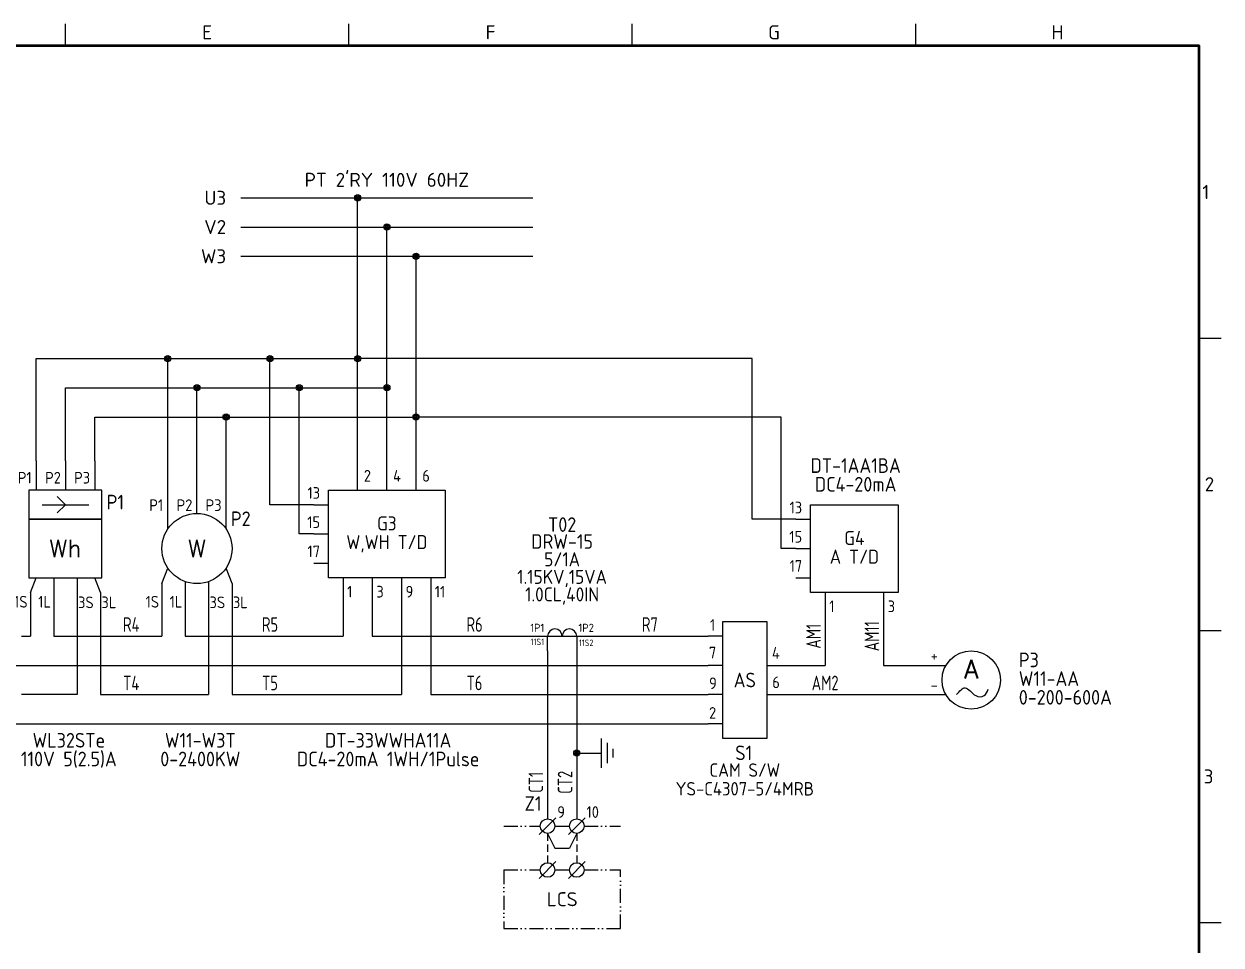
# Model space of a CAD drawing. Header units: millimetres. Extents: x 0 to 556, y 1 to 306.
# Drawn here: x 202.9 to 407.8, y 129.7 to 287.2 of the extents above; entities that cross this region are included whole.
import ezdxf
from ezdxf.enums import TextEntityAlignment as Align

# ---------------------------------------------------------------- set-up
doc = ezdxf.new("R2010")
doc.units = ezdxf.units.MM
doc.linetypes.add('ACAD_ISO12W100', pattern=[21, 12, -3, 0, -3, 0, -3])
doc.linetypes.add('HIDDEN', pattern=[0.375, 0.25, -0.125])
for name, color, linetype in [('MISC', 7, 'Continuous'), ('Normal Text', 7, 'Continuous'), ('Sheet Line', 3, 'Continuous'), ('Sheet Text', 2, 'Continuous'), ('SYMS', 7, 'Continuous'), ('TAGS', 7, 'Continuous'), ('TERMS', 7, 'Continuous'), ('WIRE(DEFAULT)', 7, 'Continuous'), ('WIRE_RED', 1, 'Continuous'), ('WIREFIXED', 7, 'Continuous')]:
    doc.layers.add(name, color=color, linetype=linetype)
doc.layers.add('Sheet Out Line', color=2, linetype='Continuous', lineweight=50)
doc.styles.add('SIMPLEX', font='simplex')
doc.styles.add('WD', font='ISOCP2.shx')
doc.styles.add('WD_IEC', font='ISOCP2.shx', dxfattribs={"width": 1.1, "height": 2.4, "bigfont": 'whgtxt.shx'})

# ---------------------------------------------------------------- blocks, each defined once
blk = doc.blocks.new('VO71_TDT1')
for p, q in [((-10, 5), (-7.5, 5)), ((-10, 0), (-7.5, 0)), ((-10, -5), (-7.5, -5)), ((-5, -7.5), (-5, -10)), ((5, -7.5), (5, -10))]:
    blk.add_line(p, q)
blk.add_lwpolyline([(-7.5, 7.5), (7.5, 7.5), (7.5, -7.5), (-7.5, -7.5)], close=True)
at = {"style": 'WD_IEC'}
for tag, p in [('RATING11', (0.22, 12.19)), ('RATING1', (0.22, 8.99))]:
    blk.add_attdef(tag, text='', height=2.5, dxfattribs=at).set_placement(p, align=Align.BOTTOM_CENTER)
at = {"linetype": 'Continuous', "style": 'WD'}
for tag, p in [('TERM01', (-8.93, 6.01)), ('TERM02', (-8.93, 1.01)), ('TERM03', (-8.93, -3.99))]:
    blk.add_attdef(tag, text='', height=2, dxfattribs=at).set_placement(p, align=Align.RIGHT)
at = {"style": 'WD', "flags": 1}
for tag, p in [('X4TERM01', (-10, 5)), ('X4TERM02', (-10, 0)), ('X4TERM03', (-10, -5)), ('X8TERM05', (5, -10))]:
    blk.add_attdef(tag, text='', height=0.08, dxfattribs=at).set_placement(p, align=Align.RIGHT)
at = {"style": 'WD'}
for tag, p in [('TAG1', (0, 1.8)), ('RATING12', (0, -1.4))]:
    blk.add_attdef(tag, text='', height=2.4, dxfattribs=at).set_placement(p, align=Align.MIDDLE_CENTER)
at = {"style": 'WD', "flags": 1}
for tag, p, height in [('LOC', (9.21, -2.67), 1), ('INST', (9.23, -1.56), 1), ('CAT', (9.16, -3.84), 1), ('FAMILY', (9.23, -4.99), 1), ('MFG', (9.31, -6.26), 1), ('ASSYCODE', (9.16, -7.35), 1), ('X8TERM04', (-5, -10), 0.08)]:
    blk.add_attdef(tag, p, '', height=height, dxfattribs=at)
at = {"linetype": 'Continuous', "style": 'WD'}
for tag, p in [('TERM04', (-4.3, -10.89)), ('TERM05', (5.7, -10.89))]:
    blk.add_attdef(tag, p, '', height=2, dxfattribs=at)
blk = doc.blocks.new('VHA1_AM1')
blk.add_circle((0, 0), 5)
blk.add_spline([(-2.5, -2.5), (-1.02, -1.33), (0.76, -2.67), (2.2, -2.67), (2.89, -1.58)], degree=3)
at = {"style": 'SIMPLEX'}
blk.add_text('A', height=3.2, dxfattribs=at).set_placement((0, 1.88), align=Align.MIDDLE)
at = {"style": 'WD_IEC'}
for tag, p in [('TERM03', (-1.91, 5.19)), ('TERM04', (3.09, 5.19))]:
    blk.add_attdef(tag, text='', height=2, dxfattribs=at).set_placement(p, align=Align.BOTTOM_LEFT)
for tag, p in [('TERM01', (-5.72, 2.57)), ('TERM06', (6.66, 2.4)), ('TERM02', (-5.72, -2.43)), ('TERM07', (-3.29, -7.14)), ('TERM05', (4.09, -7.49))]:
    blk.add_attdef(tag, text='', height=2, dxfattribs=at).set_placement(p, align=Align.BOTTOM_RIGHT)
at = {"style": 'WD', "flags": 1}
for tag, p in [('X2TERM03', (-2.5, 4.33)), ('X2TERM09', (0, 5)), ('X2TERM04', (2.5, 4.33)), ('X4TERM01', (-4.33, 2.5)), ('X1TERM06', (4.33, 2.5)), ('X4TERM08', (-5, 0)), ('X1TERM12', (5, 0)), ('X4TERM02', (-4.33, -2.5)), ('X1TERM11', (4.33, -2.5)), ('X8TERM07', (-2.5, -4.33)), ('X1TERM05', (2.5, -4.33)), ('X8TERM10', (0, -5))]:
    blk.add_attdef(tag, p, '', height=0.5, dxfattribs=at)
at = {"style": 'WD_IEC'}
for tag, p in [('TAG1', (8.14, 2.19)), ('RATING11', (8.14, -1.01)), ('RATING1', (8.14, -4.21)), ('RATING2', (8.09, -7.41))]:
    blk.add_attdef(tag, p, '', height=2.5, dxfattribs=at)
at = {"style": 'WD_IEC', "flags": 1}
for tag, p in [('INST', (-4.32, -9.29)), ('LOC', (-4.32, -10.79)), ('ASSYCODE', (-4.32, -12.2)), ('FAMILY', (-4.32, -13.7)), ('CAT', (-4.32, -15.2)), ('MFG', (-4.32, -16.56))]:
    blk.add_attdef(tag, text='', height=1, dxfattribs=at).set_placement(p, align=Align.RIGHT)
blk = doc.blocks.new('WD_WNV')
at = {"linetype": 'Continuous', "style": 'WD_IEC', "width": 0.8}
blk.add_attdef('WIRENO', text='', height=2.5, rotation=90, dxfattribs=at).set_placement((-0.75, 0), align=Align.CENTER)
at = {"style": 'WD_IEC', "flags": 1}
for tag, p in [('W08USER', (-1, 0.375)), ('W04USER', (-1, 0.875)), ('W05USER', (-1, 0.75)), ('W09USER', (-1, 0.25)), ('W03USER', (-1, 1)), ('W06USER', (-1, 0.625)), ('W07USER', (-1, 0.5)), ('W02USER', (-1, 1.125)), ('W01USER', (-1, 1.25)), ('W10USER', (-1, 0.125))]:
    blk.add_attdef(tag, text='', height=0.08, dxfattribs=at).set_placement(p, align=Align.CENTER)
blk = doc.blocks.new('WD_WNH')
at = {"linetype": 'Continuous', "style": 'WD_IEC', "width": 0.8}
blk.add_attdef('WIRENO', text='', height=2.5, dxfattribs=at).set_placement((0, 0.75), align=Align.CENTER)
at = {"style": 'WD_IEC', "flags": 1}
for tag, p in [('W08USER', (0, 0.375)), ('W04USER', (0, 0.875)), ('W05USER', (0, 0.75)), ('W09USER', (0, 0.25)), ('W03USER', (0, 1)), ('W06USER', (0, 0.625)), ('W07USER', (0, 0.5)), ('W02USER', (0, 1.125)), ('W01USER', (0, 1.25)), ('W10USER', (0, 0.125))]:
    blk.add_attdef(tag, text='', height=0.08, dxfattribs=at).set_placement(p, align=Align.CENTER)
blk = doc.blocks.new('HP31_CS6')
for p, q in [((2.5, 0), (0, 0)), ((2.5, -5), (0, -5)), ((10, -5), (12.5, -5)), ((2.5, -10), (0, -10)), ((10, -10), (12.5, -10)), ((2.5, -15), (0, -15))]:
    blk.add_line(p, q)
blk.add_lwpolyline([(2.5, 2.5), (10, 2.5), (10, -17.5), (2.5, -17.5)], close=True)
at = {"linetype": 'Continuous', "style": 'WD'}
for tag, p in [('TERM01', (1.18, 0.91)), ('TERM02', (1.36, -3.81)), ('TERM03', (1.46, -9.06)), ('TERM04', (1.36, -14.13))]:
    blk.add_attdef(tag, text='', height=2, dxfattribs=at).set_placement(p, align=Align.RIGHT)
at = {"style": 'WD', "flags": 1}
for tag, p, height in [('X4TERM01', (0, 0), 0.08), ('X4TERM02', (0, -5), 0.08), ('X1TERM05', (12.5, -5), 0.08), ('X4TERM03', (0, -10), 0.08), ('X1TERM06', (12.5, -10), 0.08), ('X4TERM04', (0, -15), 0.08), ('INST', (14.71, -16.93), 1), ('LOC', (14.57, -18.29), 1), ('CAT', (14.61, -19.58), 1), ('FAMILY', (14.61, -20.82), 1), ('ASSYCODE', (14.37, -23.52), 1), ('MFG', (14.4, -22.16), 1)]:
    blk.add_attdef(tag, p, '', height=height, dxfattribs=at)
at = {"linetype": 'Continuous', "style": 'WD'}
for tag, p in [('TERM05', (10.9, -3.86)), ('TERM06', (10.95, -8.89))]:
    blk.add_attdef(tag, p, '', height=2, dxfattribs=at)
at = {"style": 'WD_IEC'}
blk.add_attdef('TEXT1', text='', height=2.5, dxfattribs=at).set_placement((6.25, -7.5), align=Align.MIDDLE)
blk.add_attdef('TAG1', text='', height=2.5, dxfattribs=at).set_placement((6.06, -19.95), align=Align.MIDDLE_CENTER)
for tag, p in [('RATING12', (6.25, -21.76)), ('RATING11', (6.25, -24.96))]:
    blk.add_attdef(tag, text='', height=2.3, dxfattribs=at).set_placement(p, align=Align.TOP_CENTER)
blk = doc.blocks.new('VH31_WMT1')
for p, q in [((2.5, 18.32), (2.5, 25)), ((7.5, 21), (7.5, 25)), ((12.5, 18.32), (12.5, 25)), ((1.5, 9), (2.52, 11.66)), ((13.5, 9), (12.48, 11.66)), ((1.5, 9), (1.5, 0)), ((5.5, 9.34), (5.5, 0)), ((9.5, 9.34), (9.5, -10)), ((13.5, 9), (13.5, -10)), ((0, 0), (1.5, 0)), ((5.5, 0), (15, 0)), ((0, -10), (9.5, -10)), ((13.5, -10), (15, -10))]:
    blk.add_line(p, q)
blk.add_circle((7.5, 15), 6)
at = {"style": 'SIMPLEX'}
blk.add_text('W', height=3, dxfattribs=at).set_placement((7.5, 15), align=Align.MIDDLE)
at = {"flags": 1}
for tag, p, height, style in [('X2TERM01', (2.5, 25), 0.08, 'WD'), ('X2TERM02', (7.5, 25), 0.08, 'WD'), ('X2TERM03', (12.5, 25), 0.08, 'WD'), ('INST', (13.88, 23.15), 1, 'WD_IEC'), ('LOC', (13.88, 21.8), 1, 'WD_IEC'), ('X4TERM04', (0, 0), 0.08, 'WD'), ('X1TERM05', (15, 0), 0.08, 'WD'), ('X4TERM06', (0, -10), 0.08, 'WD'), ('X1TERM07', (15, -10), 0.08, 'WD')]:
    blk.add_attdef(tag, p, '', height=height, dxfattribs=dict(at, style=style))
at = {"style": 'WD_IEC'}
for tag, p in [('TERM01', (1.72, 21.42)), ('TERM02', (6.72, 21.42)), ('TERM03', (11.72, 21.42)), ('TERM04', (1.02, 4.89)), ('TERM05', (5.02, 4.89))]:
    blk.add_attdef(tag, text='', height=2, dxfattribs=at).set_placement(p, align=Align.RIGHT)
for tag, p, height in [('TAG1', (13.3, 18.84), 2.5), ('TERM06', (9.65, 4.79), 2), ('TERM07', (13.65, 4.79), 2)]:
    blk.add_attdef(tag, p, '', height=height, dxfattribs=at)
at = {"style": 'WD_IEC', "flags": 1}
for tag, p in [('ASSYCODE', (0.5, 15.89)), ('FAMILY', (0.5, 14.39)), ('MFG', (0.5, 11.53)), ('CAT', (0.5, 12.89))]:
    blk.add_attdef(tag, text='', height=1, dxfattribs=at).set_placement(p, align=Align.RIGHT)
at = {"style": 'WD_IEC'}
for tag, p in [('RATING11', (8.08, -16.56)), ('RATING1', (8.08, -19.76))]:
    blk.add_attdef(tag, text='', height=2.5, dxfattribs=at).set_placement(p, align=Align.TOP_CENTER)
blk = doc.blocks.new('VO71_TDT4')
for p, q in [((-5, 7.5), (-5, 10)), ((0, 7.5), (0, 10)), ((5, 7.5), (5, 10)), ((-12.5, 5), (-10, 5)), ((-12.5, 0), (-10, 0)), ((-12.5, -5), (-10, -5)), ((-7.5, -7.5), (-7.5, -10)), ((-2.5, -7.5), (-2.5, -10)), ((2.5, -7.5), (2.5, -10)), ((7.5, -7.5), (7.5, -10))]:
    blk.add_line(p, q)
blk.add_lwpolyline([(-10, 7.5), (10, 7.5), (10, -7.5), (-10, -7.5)], close=True)
at = {"linetype": 'Continuous', "style": 'WD'}
for tag, p in [('TERM04', (-3.94, 8.94)), ('TERM05', (1.06, 8.94)), ('TERM06', (6.06, 8.94)), ('TERM07', (-6.8, -10.89)), ('TERM08', (-1.8, -10.89)), ('TERM09', (3.2, -10.89)), ('TERM10', (8.2, -10.89))]:
    blk.add_attdef(tag, p, '', height=2, dxfattribs=at)
at = {"style": 'WD', "flags": 1}
for tag, p, height in [('X2TERM04', (-5, 10), 0.08), ('X2TERM05', (0, 10), 0.08), ('X2TERM06', (5, 10), 0.08), ('LOC', (11.71, -2.67), 1), ('INST', (11.73, -1.56), 1), ('CAT', (11.66, -3.84), 1), ('FAMILY', (11.73, -4.99), 1), ('MFG', (11.81, -6.26), 1), ('ASSYCODE', (11.66, -7.35), 1), ('X8TERM07', (-7.5, -10), 0.08), ('X8TERM08', (-2.5, -10), 0.08), ('X8TERM09', (2.5, -10), 0.08), ('X8TERM10', (7.5, -10), 0.08)]:
    blk.add_attdef(tag, p, '', height=height, dxfattribs=at)
at = {"linetype": 'Continuous', "style": 'WD'}
for tag, p in [('TERM01', (-11.43, 6.01)), ('TERM02', (-11.43, 1.01)), ('TERM03', (-11.43, -3.99))]:
    blk.add_attdef(tag, text='', height=2, dxfattribs=at).set_placement(p, align=Align.RIGHT)
at = {"style": 'WD', "flags": 1}
for tag, p in [('X4TERM01', (-12.5, 5)), ('X4TERM02', (-12.5, 0)), ('X4TERM03', (-12.5, -5))]:
    blk.add_attdef(tag, text='', height=0.08, dxfattribs=at).set_placement(p, align=Align.RIGHT)
at = {"style": 'WD'}
for tag, p in [('TAG1', (0, 1.8)), ('RATING12', (0, -1.4))]:
    blk.add_attdef(tag, text='', height=2.4, dxfattribs=at).set_placement(p, align=Align.MIDDLE_CENTER)
at = {"style": 'WD_IEC'}
for tag, p in [('RATING11', (0.22, -34.06)), ('RATING1', (0.22, -37.26))]:
    blk.add_attdef(tag, text='', height=2.5, dxfattribs=at).set_placement(p, align=Align.TOP_CENTER)
blk = doc.blocks.new('WDDOT')
for radius in [0.529, 0.33, 0.164]:
    blk.add_circle((0, 0), radius)
blk = doc.blocks.new('Q020501')
for p, q in [((-4, 0), (4, 0)), ((0, 0), (-1.41, 1.41)), ((0, 0), (-1.41, -1.42))]:
    blk.add_line(p, q)
blk = doc.blocks.new('VH51_WHMT1')
for p, q in [((2.5, 30), (2.5, 25)), ((7.5, 30), (7.5, 25)), ((12.5, 30), (12.5, 25)), ((1.5, 7.5), (2.5, 10)), ((5.5, 10), (5.5, 0)), ((9.5, 10), (9.5, -10)), ((13.5, 7.5), (12.5, 10)), ((1.5, 7.5), (1.5, 0)), ((13.5, 7.5), (13.5, -10)), ((0, 0), (1.5, 0)), ((5.5, 0), (15, 0)), ((9.5, -10), (0, -10)), ((13.5, -10), (15, -10))]:
    blk.add_line(p, q)
for points in [[(1.25, 25), (1.25, 20), (13.75, 20), (13.75, 25)], [(1.25, 20), (1.25, 10), (13.75, 10), (13.75, 20)]]:
    blk.add_lwpolyline(points, close=True)
at = {"layer": 'SYMS'}
blk.add_blockref('Q020501', (7.5, 22.5), dxfattribs=at)
at = {"style": 'SIMPLEX'}
blk.add_text('Wh', height=3, dxfattribs=at).set_placement((7.5, 15), align=Align.MIDDLE)
at = {"flags": 1}
for tag, p, height, style in [('X2TERM01', (2.5, 30), 0.08, 'WD'), ('X2TERM02', (7.5, 30), 0.08, 'WD'), ('X2TERM03', (12.5, 30), 0.08, 'WD'), ('INST', (15.13, 26), 1, 'WD_IEC'), ('LOC', (15.13, 24.65), 1, 'WD_IEC'), ('X4TERM04', (0, 0), 0.08, 'WD'), ('X1TERM05', (15, 0), 0.08, 'WD'), ('X4TERM06', (0, -10), 0.08, 'WD'), ('X1TERM07', (15, -10), 0.08, 'WD')]:
    blk.add_attdef(tag, p, '', height=height, dxfattribs=dict(at, style=style))
at = {"style": 'WD_IEC'}
for tag, p in [('TERM01', (1.72, 26.11)), ('TERM02', (6.72, 26.11)), ('TERM03', (11.72, 26.11)), ('TERM04', (1.02, 4.89)), ('TERM05', (5.02, 4.89))]:
    blk.add_attdef(tag, text='', height=2, dxfattribs=at).set_placement(p, align=Align.RIGHT)
for tag, p, height in [('TAG1', (14.55, 21.69), 2.5), ('TERM06', (9.65, 4.79), 2), ('TERM07', (13.65, 4.79), 2)]:
    blk.add_attdef(tag, p, '', height=height, dxfattribs=at)
at = {"style": 'WD_IEC', "flags": 1}
for tag, p in [('ASSYCODE', (-0.04, 15.09)), ('FAMILY', (-0.04, 13.59)), ('CAT', (-0.04, 12.09)), ('MFG', (-0.04, 10.72))]:
    blk.add_attdef(tag, text='', height=1, dxfattribs=at).set_placement(p, align=Align.RIGHT)
at = {"style": 'WD_IEC'}
for tag, p in [('RATING11', (8.08, -16.56)), ('RATING1', (8.08, -19.76)), ('RATING2', (8.08, -22.96))]:
    blk.add_attdef(tag, text='', height=2.5, dxfattribs=at).set_placement(p, align=Align.TOP_CENTER)
blk = doc.blocks.new('HDA1_CT1')
for p, q in [((-5, 0), (5, 0)), ((2.5, 0), (2.5, -2.5))]:
    blk.add_line(p, q)
for centre in [(-1.25, 0), (1.25, 0)]:
    blk.add_arc(centre, 1.25, 0, 180)
at = {"layer": 'SYMS'}
blk.add_line((-2.5, -2.5), (-2.5, 0), dxfattribs=at)
at = {"style": 'WD_IEC'}
for tag, height, p in [('TAG1', 2.5, (-0.01, 17.84)), ('RATING11', 2.5, (-0.01, 14.95)), ('RATING1', 2.4, (-0.01, 11.95)), ('RATING2', 2.4, (-0.01, 8.95)), ('RATING3', 2.4, (-0.01, 5.95)), ('RATING4', 2.4, (-0.01, 2.95))]:
    blk.add_attdef(tag, text='', height=height, dxfattribs=at).set_placement(p, align=Align.CENTER)
at = {"flags": 1}
for tag, p, height, style in [('LOC', (9.33, 5.86), 1, 'WD_IEC'), ('INST', (9.44, 7.12), 1, 'WD_IEC'), ('FAMILY', (9.34, 4.5), 1, 'WD_IEC'), ('CAT', (9.38, 3.25), 1, 'WD_IEC'), ('MFG', (9.32, 2), 1, 'WD_IEC'), ('X4TERM01', (-5, 0), 0.08, 'WD'), ('X1TERM02', (5, 0), 0.08, 'WD'), ('ASSYCODE', (9.19, 0.68), 1, 'WD_IEC'), ('X4TERM03', (-2.5, -2.5), 0.08, 'WD'), ('X1TERM04', (2.5, -2.5), 0.08, 'WD')]:
    blk.add_attdef(tag, p, '', height=height, dxfattribs=dict(at, style=style))
at = {"style": 'WD_IEC', "width": 1.05}
blk.add_attdef('TERM01', text='', height=1.4, dxfattribs=at).set_placement((-3.06, 0.31), align=Align.BOTTOM_RIGHT)
blk.add_attdef('TERM02', text='', height=1.4, dxfattribs=at).set_placement((2.78, 0.31), align=Align.BOTTOM_LEFT)
at = {"style": 'WD_IEC'}
blk.add_attdef('TERM03', text='', height=1.1, dxfattribs=at).set_placement((-3.09, -0.42), align=Align.TOP_RIGHT)
blk.add_attdef('TERM04', text='', height=1.1, dxfattribs=at).set_placement((2.84, -0.58), align=Align.TOP_LEFT)
blk = doc.blocks.new('HGND2')
at = {"color": 3}
for p, q in [((1.75, -2.5), (1.75, 2.5)), ((0, 0), (1.75, 0)), ((2.75, -1.75), (2.75, 1.75)), ((3.75, -0.75), (3.75, 0.75))]:
    blk.add_line(p, q, dxfattribs=at)
at = {"style": 'WD_IEC'}
for tag, p in [('INST', (10.12, 7)), ('LOC', (10.12, 3.5))]:
    blk.add_attdef(tag, text='', height=2.5, dxfattribs=at).set_placement(p, align=Align.RIGHT)
at = {"color": 3, "style": 'WD_IEC', "flags": 1}
blk.add_attdef('TAG1', (4, 0.13), '', height=2.4, dxfattribs=at)
at = {"style": 'WD_IEC', "flags": 1}
blk.add_attdef('X4TERM01', (0, 0), '', height=0.32, dxfattribs=at)
blk = doc.blocks.new('HT0W_TB1')
blk.add_circle((0, 0), 1.25)
at = {"layer": 'SYMS'}
blk.add_line((-1.44, -1.44), (1.44, 1.44), dxfattribs=at)
at = {"style": 'WD_IEC', "flags": 1}
for tag, p in [('INST', (-1.04, 7.87)), ('LOC', (-1.04, 4.87))]:
    blk.add_attdef(tag, text='', height=2.5, dxfattribs=at).set_placement(p, align=Align.BOTTOM_RIGHT)
at = {"style": 'WD_IEC'}
blk.add_attdef('TAGSTRIP', text='', height=2.5, dxfattribs=at).set_placement((-1.04, 1.87), align=Align.BOTTOM_RIGHT)
blk.add_attdef('TERM01', text='', height=2, dxfattribs=at).set_placement((1.66, 0.81), align=Align.BOTTOM_LEFT)
at = {"flags": 1}
for tag, p, height, style in [('X4LINK', (-1.25, 0), 0.01, 'WD'), ('X4TERM01', (-1.25, 0), 0.25, 'WD_IEC'), ('STRIPSEQ', (-0.02, -0.02), 0.025, 'WD_IEC'), ('X2TERM01', (0, 1.25), 0.25, 'WD_IEC'), ('X1LINK', (1.25, 0), 0.01, 'WD'), ('X1TERM01', (1.25, 0), 0.25, 'WD_IEC'), ('LINKTERM', (-0.02, -0.06), 0.025, 'WD_IEC'), ('X8TERM01', (0, -1.25), 0.25, 'WD_IEC')]:
    blk.add_attdef(tag, p, '', height=height, dxfattribs=dict(at, style=style))
at = {"style": 'WD_IEC', "flags": 1}
for tag, height, p in [('CAT', 1, (-1.95, -2.37)), ('ASSYCODE', 1, (-2.04, -4.92)), ('MFG', 1, (-2.09, -3.63)), ('DESC1', 2, (-1.78, -7.62)), ('DESC2', 2, (-1.78, -10.06)), ('DESC3', 2, (-1.78, -12.55))]:
    blk.add_attdef(tag, text='', height=height, dxfattribs=at).set_placement(p, align=Align.RIGHT)
blk = doc.blocks.new('HT0_TB1')
blk.add_circle((0, 0), 1.25)
at = {"layer": 'SYMS'}
blk.add_line((-1.44, -1.44), (1.44, 1.44), dxfattribs=at)
at = {"flags": 1}
for tag, p, height, style in [('X4LINK', (-1.25, 0), 0.01, 'WD'), ('X4TERM01', (-1.25, 0), 0.25, 'WD_IEC'), ('X2TERM01', (0, 1.25), 0.25, 'WD_IEC'), ('X1LINK', (1.25, 0), 0.01, 'WD'), ('X1TERM01', (1.25, 0), 0.25, 'WD_IEC'), ('X8TERM01', (0, -1.25), 0.25, 'WD_IEC')]:
    blk.add_attdef(tag, p, '', height=height, dxfattribs=dict(at, style=style))
blk = doc.blocks.new('LSSA3')
at = {"layer": 'Sheet Line'}
for p, q in [((210, 283.5), (210, 287.25)), ((258.5, 283.5), (258.5, 287.25)), ((307, 283.5), (307, 287.25)), ((355.5, 283.5), (355.5, 287.25)), ((404, 233.5), (407.75, 233.5)), ((404, 183.5), (407.75, 183.5)), ((404, 133.5), (407.75, 133.5))]:
    blk.add_line(p, q, dxfattribs=at)
at = {"layer": 'Sheet Out Line'}
blk.add_lwpolyline([(16, 6.5), (404, 6.5), (404, 283.5), (16, 283.5)], close=True, dxfattribs=at)
at = {"style": 'WD_IEC', "width": 1.1}
for tag, height, p in [('DESC4', 2.4, (57.5, 39.5)), ('CUSTOMERS31', 3.8, (219, 38)), ('TITLE1', 3.6, (333, 37.5)), ('CUSTOMERS21', 3.8, (219, 35.25)), ('DESC3', 2.4, (57.5, 33.5)), ('CUSTOMERS32', 3.8, (219, 32.5)), ('TITLE2', 3.6, (333, 32.5)), ('CUSTOMERS22', 3.8, (219, 29.75)), ('DESC2', 2.4, (57.5, 27.5)), ('CUSTOMERS33', 3.8, (219, 27)), ('TITLE3', 3.6, (333, 27.5)), ('RN', 3.5, (398, 28.75)), ('DESC1', 2.4, (57.5, 21.5)), ('FILE', 2.4, (314, 18.5)), ('WORKNO', 3.5, (365.5, 18.5)), ('DESC0', 2.4, (57.5, 15.5)), ('SHN', 2.4, (395, 12)), ('TSH', 2.4, (401, 9))]:
    blk.add_attdef(tag, text='', height=height, dxfattribs=at).set_placement(p, align=Align.MIDDLE_CENTER)
at = {"style": 'WD_IEC'}
for tag, p in [('DATE4', (96.5, 39.5)), ('DRWN4', (111.5, 39.5)), ('DSGN4', (126.5, 39.5)), ('CHKD4', (141.5, 39.5)), ('APPD4', (156.5, 39.5)), ('DATE3', (96.5, 33.5)), ('DRWN3', (111.5, 33.5)), ('DSGN3', (126.5, 33.5)), ('CHKD3', (141.5, 33.5)), ('APPD3', (156.5, 33.5)), ('DATE2', (96.5, 27.5)), ('DRWN2', (111.5, 27.5)), ('DSGN2', (126.5, 27.5)), ('CHKD2', (141.5, 27.5)), ('APPD2', (156.5, 27.5)), ('DATE1', (96.5, 21.5)), ('DRWN1', (111.5, 21.5)), ('DSGN1', (126.5, 21.5)), ('CHKD1', (141.5, 21.5)), ('APPD1', (156.5, 21.5)), ('DATE0', (96.5, 15.5)), ('DRWN0', (111.5, 15.5)), ('DSGN0', (126.5, 15.5)), ('CHKD0', (141.5, 15.5)), ('APPD0', (156.5, 15.5))]:
    blk.add_attdef(tag, text='', height=2.4, dxfattribs=at).set_placement(p, align=Align.MIDDLE_CENTER)
at = {"style": 'WD_IEC', "width": 1.1}
for tag, p in [('DWG1ST', (345, 10.5)), ('DWGNO', (373.49, 10.5))]:
    blk.add_attdef(tag, text='', height=3.5, dxfattribs=at).set_placement(p, align=Align.MIDDLE_LEFT)
at = {"style": 'WD_IEC', "width": 1.1, "flags": 9}
blk.add_attdef('WD_TB', (0, 0), '', height=2.4, dxfattribs=at)
at = {"layer": 'Sheet Text', "style": 'WD_IEC', "width": 1.1}
for s, p in [('E', (234.25, 284.62)), ('F', (282.75, 284.62)), ('G', (331.25, 284.62)), ('H', (379.75, 284.62))]:
    blk.add_text(s, height=2.4, dxfattribs=at).set_placement(p, align=Align.CENTER)
for s, p in [('1', (405.73, 258.5)), ('2', (406.58, 208.5)), ('3', (406.45, 158.5))]:
    blk.add_text(s, height=2.4, dxfattribs=at).set_placement(p, align=Align.MIDDLE_RIGHT)

msp = doc.modelspace()

# ---------------------------------------------------------------- linework, layer by layer
at = {"linetype": 'HIDDEN', "ltscale": 5}
for p, q in [((292.5, 148.75), (292.5, 143.75)), ((297.5, 148.75), (297.5, 143.75))]:
    msp.add_line(p, q, dxfattribs=at)
for p, q in [((292.5, 148.75), (293.75, 146.25)), ((297.5, 148.75), (296.25, 146.25))]:
    msp.add_line(p, q)
at = {"layer": 'Normal Text', "linetype": 'ACAD_ISO12W100', "ltscale": 0.2}
for p, q in [((285, 150), (291.25, 150)), ((293.75, 150), (296.25, 150)), ((298.75, 150), (305, 150)), ((285, 142.5), (291.25, 142.5)), ((285, 142.5), (285, 132.5)), ((293.75, 142.5), (296.25, 142.5)), ((298.75, 142.5), (305, 142.5)), ((305, 132.5), (305, 142.5)), ((285, 132.5), (305, 132.5))]:
    msp.add_line(p, q, dxfattribs=at)
at = {"layer": 'Normal Text'}
msp.add_line((293.75, 146.25), (296.25, 146.25), dxfattribs=at)
at = {"layer": 'WIRE(DEFAULT)'}
for p, q in [((335, 197.5), (332.5, 197.5)), ((257.5, 190), (257.5, 182.5)), ((262.5, 190), (262.5, 182.5)), ((267.5, 190), (267.5, 172.5)), ((272.5, 190), (272.5, 172.5)), ((350, 187.5), (350, 177.5)), ((217.5, 182.5), (225, 182.5)), ((240, 182.5), (257.5, 182.5)), ((262.5, 182.5), (290, 182.5)), ((300, 182.5), (320, 182.5)), ((292.5, 180), (292.5, 151.25)), ((297.5, 180), (297.5, 180)), ((297.5, 180), (297.5, 151.25)), ((152.5, 177.5), (320, 177.5)), ((332.5, 177.5), (340, 177.5)), ((350, 177.5), (360.67, 177.5)), ((217.5, 172.5), (225, 172.5)), ((240, 172.5), (267.5, 172.5)), ((272.5, 172.5), (320, 172.5)), ((332.5, 172.5), (360.67, 172.5)), ((192.5, 167.5), (320, 167.5)), ((297.5, 162.5), (300, 162.5))]:
    msp.add_line(p, q, dxfattribs=at)
at = {"layer": 'WIRE(DEFAULT)', "linetype": 'Continuous'}
msp.add_line((340, 187.5), (340, 177.5), dxfattribs=at)
at = {"layer": 'WIRE_RED'}
for p, q in [((240, 257.5), (290, 257.5)), ((260, 230), (260, 257.5)), ((240, 252.5), (290, 252.5)), ((265, 225), (265, 252.5)), ((240, 247.5), (290, 247.5)), ((270, 220), (270, 247.5)), ((205, 212.5), (205, 230)), ((205, 230), (227.5, 230)), ((227.5, 207.5), (227.5, 230)), ((227.5, 230), (260, 230)), ((245, 205), (245, 230)), ((327.5, 230), (260, 230)), ((260, 210), (260, 230)), ((327.5, 202.5), (327.5, 230)), ((210, 212.5), (210, 225)), ((210, 225), (232.5, 225)), ((232.5, 207.5), (232.5, 225)), ((232.5, 225), (265, 225)), ((250, 200), (250, 225)), ((265, 210), (265, 225)), ((215, 212.5), (215, 220)), ((215, 220), (237.5, 220)), ((237.5, 207.5), (237.5, 220)), ((237.5, 220), (270, 220)), ((332.5, 220), (270, 220)), ((270, 210), (270, 220)), ((332.5, 197.5), (332.5, 220)), ((252.5, 205), (245, 205)), ((335, 202.5), (327.5, 202.5)), ((252.5, 200), (250, 200))]:
    msp.add_line(p, q, dxfattribs=at)

# ---------------------------------------------------------------- block references
at = {"layer": 'SYMS'}
for name, p in [('LSSA3', (0, 0)), ('WDDOT', (260, 257.5)), ('WDDOT', (265, 252.5)), ('WDDOT', (270, 247.5)), ('WDDOT', (227.5, 230)), ('WDDOT', (245, 230)), ('WDDOT', (260, 230)), ('WDDOT', (232.5, 225)), ('WDDOT', (250, 225)), ('WDDOT', (265, 225)), ('WDDOT', (237.5, 220)), ('WDDOT', (270, 220)), ('HGND2', (300, 162.5)), ('WDDOT', (297.5, 162.5)), ('HT0_TB1', (292.5, 142.5)), ('HT0_TB1', (297.5, 142.5))]:
    msp.add_blockref(name, p, dxfattribs=at)
ref = msp.add_blockref('VH51_WHMT1', (202.5, 182.5), dxfattribs=at)
ref.add_attrib('TERM06', '3S', (212.15, 187.29), dxfattribs={"layer": 'TERMS', "height": 2, "style": 'WD_IEC'})
ref.add_attrib('TERM07', '3L', (216.15, 187.29), dxfattribs={"layer": 'TERMS', "height": 2, "style": 'WD_IEC'})
ref.add_attrib('TERM05', '1L', dxfattribs={"layer": 'TERMS', "height": 2, "style": 'WD_IEC'}).set_placement((207.52, 187.39), align=Align.RIGHT)
ref.add_attrib('TERM04', '1S', dxfattribs={"layer": 'TERMS', "height": 2, "style": 'WD_IEC'}).set_placement((203.52, 187.39), align=Align.RIGHT)
ref.add_attrib('TERM03', 'P3', dxfattribs={"layer": 'TERMS', "height": 2, "style": 'WD_IEC'}).set_placement((214.22, 208.61), align=Align.RIGHT)
ref.add_attrib('TERM02', 'P2', dxfattribs={"layer": 'TERMS', "height": 2, "style": 'WD_IEC'}).set_placement((209.22, 208.61), align=Align.RIGHT)
ref.add_attrib('TERM01', 'P1', dxfattribs={"layer": 'TERMS', "height": 2, "style": 'WD_IEC'}).set_placement((204.22, 208.61), align=Align.RIGHT)
ref.add_attrib('RATING1', '110V 5(2.5)A', dxfattribs={"layer": 'MISC', "height": 2.5, "style": 'WD_IEC'}).set_placement((210.58, 162.74), align=Align.TOP_CENTER)
ref.add_attrib('RATING11', 'WL32STe', dxfattribs={"layer": 'MISC', "height": 2.5, "style": 'WD_IEC'}).set_placement((210.58, 165.94), align=Align.TOP_CENTER)
ref.add_attrib('TAG1', 'P1', (217.05, 204.19), dxfattribs={"layer": 'TAGS', "height": 2.5, "style": 'WD_IEC'})
at = {"layer": 'SYMS', "linetype": 'Continuous'}
ref = msp.add_blockref('VO71_TDT1', (345, 197.5), dxfattribs=at)
ref.add_attrib('TERM05', '3', (350.7, 186.61), dxfattribs={"layer": 'TERMS', "linetype": 'Continuous', "height": 2, "style": 'WD'})
ref.add_attrib('TERM04', '1', (340.7, 186.61), dxfattribs={"layer": 'TERMS', "linetype": 'Continuous', "height": 2, "style": 'WD'})
ref.add_attrib('RATING1', 'DC4-20mA', dxfattribs={"layer": 'MISC', "height": 2.5, "style": 'WD_IEC'}).set_placement((345.22, 206.49), align=Align.BOTTOM_CENTER)
ref.add_attrib('RATING11', 'DT-1AA1BA', dxfattribs={"layer": 'MISC', "height": 2.5, "style": 'WD_IEC'}).set_placement((345.22, 209.69), align=Align.BOTTOM_CENTER)
ref.add_attrib('TAG1', 'G4', dxfattribs={"layer": 'TAGS', "height": 2.4, "style": 'WD'}).set_placement((345, 199.3), align=Align.MIDDLE_CENTER)
ref.add_attrib('RATING12', 'A T/D', dxfattribs={"layer": 'MISC', "height": 2.4, "style": 'WD'}).set_placement((345, 196.1), align=Align.MIDDLE_CENTER)
ref.add_attrib('TERM03', '17', dxfattribs={"layer": 'TERMS', "linetype": 'Continuous', "height": 2, "style": 'WD'}).set_placement((336.07, 193.51), align=Align.RIGHT)
ref.add_attrib('TERM02', '15', dxfattribs={"layer": 'TERMS', "linetype": 'Continuous', "height": 2, "style": 'WD'}).set_placement((336.07, 198.51), align=Align.RIGHT)
ref.add_attrib('TERM01', '13', dxfattribs={"layer": 'TERMS', "linetype": 'Continuous', "height": 2, "style": 'WD'}).set_placement((336.07, 203.51), align=Align.RIGHT)
at = {"layer": 'SYMS'}
ref = msp.add_blockref('VO71_TDT4', (265, 200), dxfattribs=at)
ref.add_attrib('TERM06', '6', (271.06, 208.94), dxfattribs={"layer": 'TERMS', "linetype": 'Continuous', "height": 2, "style": 'WD'})
ref.add_attrib('TERM05', '4', (266.06, 208.94), dxfattribs={"layer": 'TERMS', "linetype": 'Continuous', "height": 2, "style": 'WD'})
ref.add_attrib('TERM04', '2', (261.06, 208.94), dxfattribs={"layer": 'TERMS', "linetype": 'Continuous', "height": 2, "style": 'WD'})
ref.add_attrib('RATING1', 'DC4-20mA 1WH/1Pulse', dxfattribs={"layer": 'MISC', "height": 2.5, "style": 'WD_IEC'}).set_placement((265.22, 162.74), align=Align.TOP_CENTER)
ref.add_attrib('RATING11', 'DT-33WWHA11A', dxfattribs={"layer": 'MISC', "height": 2.5, "style": 'WD_IEC'}).set_placement((265.22, 165.94), align=Align.TOP_CENTER)
ref.add_attrib('TERM10', '11', (273.2, 189.11), dxfattribs={"layer": 'TERMS', "linetype": 'Continuous', "height": 2, "style": 'WD'})
ref.add_attrib('TERM09', '9', (268.2, 189.11), dxfattribs={"layer": 'TERMS', "linetype": 'Continuous', "height": 2, "style": 'WD'})
ref.add_attrib('TERM08', '3', (263.2, 189.11), dxfattribs={"layer": 'TERMS', "linetype": 'Continuous', "height": 2, "style": 'WD'})
ref.add_attrib('TERM07', '1', (258.2, 189.11), dxfattribs={"layer": 'TERMS', "linetype": 'Continuous', "height": 2, "style": 'WD'})
ref.add_attrib('TAG1', 'G3', dxfattribs={"layer": 'TAGS', "height": 2.4, "style": 'WD'}).set_placement((265, 201.8), align=Align.MIDDLE_CENTER)
ref.add_attrib('RATING12', 'W,WH T/D', dxfattribs={"layer": 'MISC', "height": 2.4, "style": 'WD'}).set_placement((265, 198.6), align=Align.MIDDLE_CENTER)
ref.add_attrib('TERM03', '17', dxfattribs={"layer": 'TERMS', "linetype": 'Continuous', "height": 2, "style": 'WD'}).set_placement((253.57, 196.01), align=Align.RIGHT)
ref.add_attrib('TERM02', '15', dxfattribs={"layer": 'TERMS', "linetype": 'Continuous', "height": 2, "style": 'WD'}).set_placement((253.57, 201.01), align=Align.RIGHT)
ref.add_attrib('TERM01', '13', dxfattribs={"layer": 'TERMS', "linetype": 'Continuous', "height": 2, "style": 'WD'}).set_placement((253.57, 206.01), align=Align.RIGHT)
ref = msp.add_blockref('VH31_WMT1', (225, 182.5), dxfattribs=at)
ref.add_attrib('RATING1', '0-2400KW', dxfattribs={"layer": 'MISC', "height": 2.5, "style": 'WD_IEC'}).set_placement((233.08, 162.74), align=Align.TOP_CENTER)
ref.add_attrib('RATING11', 'W11-W3T', dxfattribs={"layer": 'MISC', "height": 2.5, "style": 'WD_IEC'}).set_placement((233.08, 165.94), align=Align.TOP_CENTER)
ref.add_attrib('TERM06', '3S', (234.65, 187.29), dxfattribs={"layer": 'TERMS', "height": 2, "style": 'WD_IEC'})
ref.add_attrib('TERM07', '3L', (238.65, 187.29), dxfattribs={"layer": 'TERMS', "height": 2, "style": 'WD_IEC'})
ref.add_attrib('TERM05', '1L', dxfattribs={"layer": 'TERMS', "height": 2, "style": 'WD_IEC'}).set_placement((230.02, 187.39), align=Align.RIGHT)
ref.add_attrib('TERM04', '1S', dxfattribs={"layer": 'TERMS', "height": 2, "style": 'WD_IEC'}).set_placement((226.02, 187.39), align=Align.RIGHT)
ref.add_attrib('TERM03', 'P3', dxfattribs={"layer": 'TERMS', "height": 2, "style": 'WD_IEC'}).set_placement((236.72, 203.92), align=Align.RIGHT)
ref.add_attrib('TERM02', 'P2', dxfattribs={"layer": 'TERMS', "height": 2, "style": 'WD_IEC'}).set_placement((231.72, 203.92), align=Align.RIGHT)
ref.add_attrib('TERM01', 'P1', dxfattribs={"layer": 'TERMS', "height": 2, "style": 'WD_IEC'}).set_placement((226.72, 203.92), align=Align.RIGHT)
ref.add_attrib('TAG1', 'P2', (238.3, 201.34), dxfattribs={"layer": 'TAGS', "height": 2.5, "style": 'WD_IEC'})
ref = msp.add_blockref('HDA1_CT1', (295, 182.5), dxfattribs=at)
ref.add_attrib('TERM01', '1P1', dxfattribs={"layer": 'TERMS', "height": 1.4, "style": 'WD_IEC', "width": 1.05}).set_placement((291.94, 182.81), align=Align.BOTTOM_RIGHT)
ref.add_attrib('TERM02', '1P2', dxfattribs={"layer": 'TERMS', "height": 1.4, "style": 'WD_IEC', "width": 1.05}).set_placement((297.78, 182.81), align=Align.BOTTOM_LEFT)
ref.add_attrib('TERM03', '11S1', dxfattribs={"layer": 'TERMS', "height": 1.1, "style": 'WD_IEC'}).set_placement((291.91, 182.08), align=Align.TOP_RIGHT)
ref.add_attrib('TERM04', '11S2', dxfattribs={"layer": 'TERMS', "height": 1.1, "style": 'WD_IEC'}).set_placement((297.84, 181.92), align=Align.TOP_LEFT)
ref.add_attrib('RATING11', 'DRW-15', dxfattribs={"layer": 'MISC', "height": 2.5, "style": 'WD_IEC'}).set_placement((294.99, 197.45), align=Align.CENTER)
ref.add_attrib('RATING1', '5/1A', dxfattribs={"layer": 'MISC', "height": 2.4, "style": 'WD_IEC'}).set_placement((294.99, 194.45), align=Align.CENTER)
ref.add_attrib('RATING2', '1.15KV,15VA', dxfattribs={"layer": 'MISC', "height": 2.4, "style": 'WD_IEC'}).set_placement((294.99, 191.45), align=Align.CENTER)
ref.add_attrib('RATING3', '1.0CL,40IN', dxfattribs={"layer": 'MISC', "height": 2.4, "style": 'WD_IEC'}).set_placement((294.99, 188.45), align=Align.CENTER)
ref.add_attrib('TAG1', 'T02', dxfattribs={"layer": 'TAGS', "height": 2.5, "style": 'WD_IEC'}).set_placement((294.99, 200.34), align=Align.CENTER)
ref = msp.add_blockref('HP31_CS6', (320, 182.5), dxfattribs=at)
ref.add_attrib('RATING11', 'YS-C4307-5/4MRB', dxfattribs={"layer": 'MISC', "height": 2.3, "style": 'WD_IEC'}).set_placement((326.25, 157.54), align=Align.TOP_CENTER)
ref.add_attrib('RATING12', 'CAM S/W', dxfattribs={"layer": 'MISC', "height": 2.3, "style": 'WD_IEC'}).set_placement((326.25, 160.74), align=Align.TOP_CENTER)
ref.add_attrib('TERM06', '6', (330.95, 173.61), dxfattribs={"layer": 'TERMS', "linetype": 'Continuous', "height": 2, "style": 'WD'})
ref.add_attrib('TERM05', '4', (330.9, 178.64), dxfattribs={"layer": 'TERMS', "linetype": 'Continuous', "height": 2, "style": 'WD'})
ref.add_attrib('TERM04', '2', dxfattribs={"layer": 'TERMS', "linetype": 'Continuous', "height": 2, "style": 'WD'}).set_placement((321.36, 168.37), align=Align.RIGHT)
ref.add_attrib('TERM03', '9', dxfattribs={"layer": 'TERMS', "linetype": 'Continuous', "height": 2, "style": 'WD'}).set_placement((321.46, 173.44), align=Align.RIGHT)
ref.add_attrib('TERM02', '7', dxfattribs={"layer": 'TERMS', "linetype": 'Continuous', "height": 2, "style": 'WD'}).set_placement((321.36, 178.69), align=Align.RIGHT)
ref.add_attrib('TERM01', '1', dxfattribs={"layer": 'TERMS', "linetype": 'Continuous', "height": 2, "style": 'WD'}).set_placement((321.18, 183.41), align=Align.RIGHT)
ref.add_attrib('TAG1', 'S1', dxfattribs={"layer": 'TAGS', "height": 2.5, "style": 'WD_IEC'}).set_placement((326.06, 162.55), align=Align.MIDDLE_CENTER)
ref.add_attrib('TEXT1', 'AS', dxfattribs={"layer": 'MISC', "height": 2.5, "style": 'WD_IEC'}).set_placement((326.25, 175), align=Align.MIDDLE)
at = {"layer": 'SYMS', "linetype": 'Continuous'}
ref = msp.add_blockref('VHA1_AM1', (365, 175), dxfattribs=at)
ref.add_attrib('TERM02', '-', dxfattribs={"layer": 'TERMS', "height": 2, "style": 'WD_IEC'}).set_placement((359.28, 172.57), align=Align.BOTTOM_RIGHT)
ref.add_attrib('TERM01', '+', dxfattribs={"layer": 'TERMS', "height": 2, "style": 'WD_IEC'}).set_placement((359.28, 177.57), align=Align.BOTTOM_RIGHT)
ref.add_attrib('RATING1', '0-200-600A', (373.14, 170.79), dxfattribs={"layer": 'MISC', "height": 2.5, "style": 'WD_IEC'})
ref.add_attrib('RATING11', 'W11-AA', (373.14, 173.99), dxfattribs={"layer": 'MISC', "height": 2.5, "style": 'WD_IEC'})
ref.add_attrib('TAG1', 'P3', (373.14, 177.19), dxfattribs={"layer": 'TAGS', "height": 2.5, "style": 'WD_IEC'})
at = {"layer": 'SYMS'}
ref = msp.add_blockref('HT0W_TB1', (292.5, 150), dxfattribs=at)
ref.add_attrib('TAGSTRIP', 'Z1', dxfattribs={"layer": 'TAGS', "height": 2.5, "style": 'WD_IEC'}).set_placement((291.46, 151.87), align=Align.BOTTOM_RIGHT)
ref.add_attrib('TERM01', '9', dxfattribs={"layer": 'TERMS', "height": 2, "style": 'WD_IEC'}).set_placement((294.16, 150.81), align=Align.BOTTOM_LEFT)
ref = msp.add_blockref('HT0W_TB1', (297.5, 150), dxfattribs=at)
ref.add_attrib('TERM01', '10', dxfattribs={"layer": 'TERMS', "height": 2, "style": 'WD_IEC'}).set_placement((299.16, 150.81), align=Align.BOTTOM_LEFT)
at = {"layer": 'WIREFIXED'}
ref = msp.add_blockref('WD_WNH', (221.25, 182.5), dxfattribs=at)
ref.add_attrib('WIRENOF', 'R4', dxfattribs={"linetype": 'Continuous', "height": 2.5, "style": 'WD_IEC', "width": 0.8}).set_placement((221.25, 183.25), align=Align.CENTER)
ref = msp.add_blockref('WD_WNH', (245, 182.5), dxfattribs=at)
ref.add_attrib('WIRENOF', 'R5', dxfattribs={"linetype": 'Continuous', "height": 2.5, "style": 'WD_IEC', "width": 0.8}).set_placement((245, 183.25), align=Align.CENTER)
ref = msp.add_blockref('WD_WNH', (280, 182.5), dxfattribs=at)
ref.add_attrib('WIRENOF', 'R6', dxfattribs={"linetype": 'Continuous', "height": 2.5, "style": 'WD_IEC', "width": 0.8}).set_placement((280, 183.25), align=Align.CENTER)
ref = msp.add_blockref('WD_WNH', (310, 182.5), dxfattribs=at)
ref.add_attrib('WIRENOF', 'R7', dxfattribs={"linetype": 'Continuous', "height": 2.5, "style": 'WD_IEC', "width": 0.8}).set_placement((310, 183.25), align=Align.CENTER)
ref = msp.add_blockref('WD_WNV', (340, 182.5), dxfattribs=at)
ref.add_attrib('WIRENOF', 'AM1', dxfattribs={"linetype": 'Continuous', "height": 2.5, "rotation": 90, "style": 'WD_IEC', "width": 0.8}).set_placement((339.25, 182.5), align=Align.CENTER)
ref = msp.add_blockref('WD_WNV', (350, 182.5), dxfattribs=at)
ref.add_attrib('WIRENOF', 'AM11', dxfattribs={"linetype": 'Continuous', "height": 2.5, "rotation": 90, "style": 'WD_IEC', "width": 0.8}).set_placement((349.25, 182.5), align=Align.CENTER)
ref = msp.add_blockref('WD_WNH', (221.25, 172.5), dxfattribs=at)
ref.add_attrib('WIRENOF', 'T4', dxfattribs={"linetype": 'Continuous', "height": 2.5, "style": 'WD_IEC', "width": 0.8}).set_placement((221.25, 173.25), align=Align.CENTER)
ref = msp.add_blockref('WD_WNH', (245, 172.5), dxfattribs=at)
ref.add_attrib('WIRENOF', 'T5', dxfattribs={"linetype": 'Continuous', "height": 2.5, "style": 'WD_IEC', "width": 0.8}).set_placement((245, 173.25), align=Align.CENTER)
ref = msp.add_blockref('WD_WNH', (280, 172.5), dxfattribs=at)
ref.add_attrib('WIRENOF', 'T6', dxfattribs={"linetype": 'Continuous', "height": 2.5, "style": 'WD_IEC', "width": 0.8}).set_placement((280, 173.25), align=Align.CENTER)
ref = msp.add_blockref('WD_WNH', (340, 172.5), dxfattribs=at)
ref.add_attrib('WIRENOF', 'AM2', dxfattribs={"linetype": 'Continuous', "height": 2.5, "style": 'WD_IEC', "width": 0.8}).set_placement((340, 173.25), align=Align.CENTER)
ref = msp.add_blockref('WD_WNV', (292.5, 157.5), dxfattribs=at)
ref.add_attrib('WIRENOF', 'CT1', dxfattribs={"linetype": 'Continuous', "height": 2.5, "rotation": 90, "style": 'WD_IEC', "width": 0.8}).set_placement((291.75, 157.5), align=Align.CENTER)
ref = msp.add_blockref('WD_WNV', (297.5, 157.5), dxfattribs=at)
ref.add_attrib('WIRENOF', 'CT2', dxfattribs={"linetype": 'Continuous', "height": 2.5, "rotation": 90, "style": 'WD_IEC', "width": 0.8}).set_placement((296.75, 157.5), align=Align.CENTER)

# ---------------------------------------------------------------- texts
at = {"layer": 'Normal Text', "char_height": 2.4, "style": 'WD_IEC'}
for s, insert, width, attachment_point in [("PT 2'RY 110V 60HZ", (265, 259.38), 45, 8), ('U3', (237.5, 257.5), 2.5, 6), ('V2', (237.5, 252.5), 2.5, 6), ('W3', (237.5, 247.5), 2.5, 6), ('LCS', (295, 137.5), 5, 5)]:
    msp.add_mtext(s, dxfattribs=dict(at, insert=insert, width=width, attachment_point=attachment_point))

doc.saveas('drawing.dxf')
